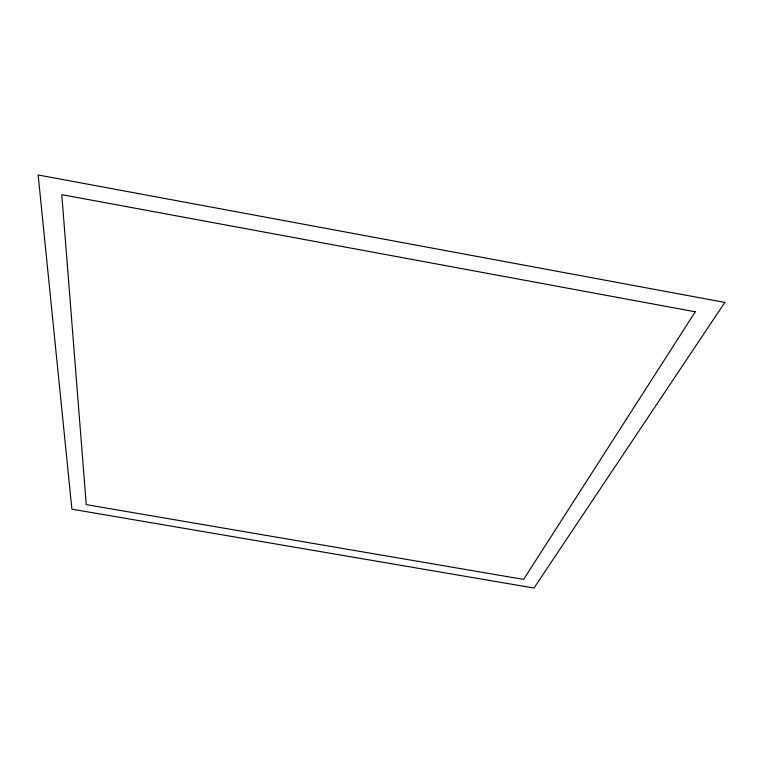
<?xml version="1.0" encoding="UTF-8"?>
<svg xmlns="http://www.w3.org/2000/svg" width="763" height="763" viewBox="0 0 763 763"><rect width="100%" height="100%" fill="white"/><g stroke="black" fill="none" stroke-linecap="round" stroke-linejoin="round"><path stroke-width="1.14" d="M695.265 311.79L523.628 579.403L86.257 504.629L61.784 194.651L695.265 311.79M724.85 302.425L533.976 588.035L71.894 509.179L38.15 174.965L724.85 302.425"/></g></svg>
